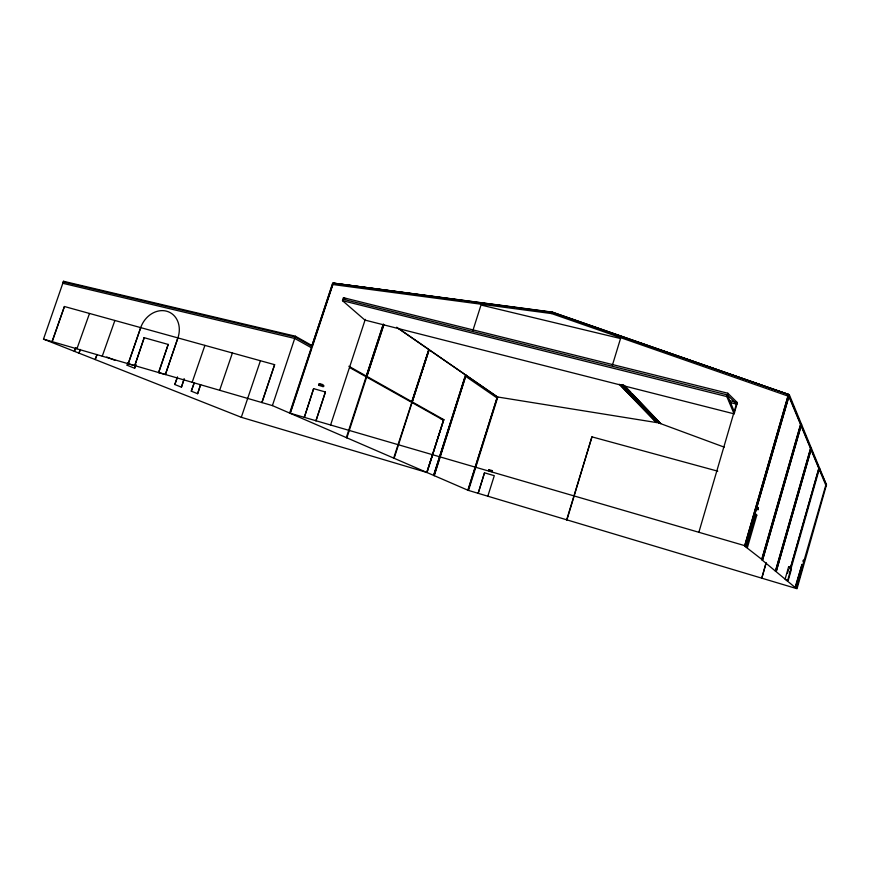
<?xml version="1.0" encoding="UTF-8"?>
<svg xmlns="http://www.w3.org/2000/svg" width="870" height="870" viewBox="0 0 870 870"><rect width="100%" height="100%" fill="white"/><g stroke="black" fill="none" stroke-linecap="round" stroke-linejoin="round"><path stroke-width="1.3" d="M757.074 508.928L757.9 507.438L758.064 509.657L757.085 508.983L758.02 509.711M757.422 509.07L757.9 507.438M757.563 507.34L757.726 509.559M803.423 561.748L803.478 560.291M488.983 469.735L488.559 470.485M261.99 402.582L274.626 364.671L64.413 306.512L52.037 341.595L272.408 405.605L468.049 490.288L497.357 396.883L466.081 375.242L465.167 376.014L465.504 374.926L497.325 396.937L656.458 422.548L621.147 385.921M621.909 384.834L658.633 422.907L656.502 422.341M734.073 413.848L726.841 396.579L727.831 393.229L343.465 297.703L342.497 300.672L364.867 320.062L734.073 413.848L737.368 402.614L727.831 393.229M698.871 532.255L736.879 402.484M791.439 569.143L788.677 566.609L785.099 579.126L788.242 580.366L791.439 569.143L790.895 568.61M787.459 573.373L788.524 569.632M790.134 568.893L818.92 467.951L811.253 449.485M790.243 569.002L818.996 468.147L819.638 468.31M786.817 580.54L787.557 580.823L819.551 468.114L818.92 467.951M796.409 588.327L795.093 587.424L801.977 564.543L802.89 565.543L796.409 588.327L802.531 565.446L801.629 564.445M795.452 587.522L801.977 564.543M497.357 396.883L467.853 490.234L797.029 588.718L826.467 484.884L818.996 468.147M766.133 562.553L761.772 578.202L765.872 563.945M795.093 587.424L775.551 571.188L810.742 448.257L811.438 448.431L776.247 571.394L775.42 571.079L810.644 448.017L800.791 424.245L801.553 424.44L762.566 559.997L744.535 545.979L745.546 546.273L789.373 394.904L788.535 394.697L800.672 423.962L761.641 559.638M800.411 425.55L761.805 559.769L775.42 571.079M556.332 314.037L789.307 394.73L745.677 545.925L289.688 413.087L332.688 283.044L552.102 312.091L788.481 394.436L744.731 545.599L745.546 546.273M744.774 545.631L788.481 394.436M746.351 547.48L755.791 514.855L756.791 515.138L747.352 547.774M612.328 365.443L620.527 338.539L481.001 305.033L472.878 330.578M566.674 519.803L591.948 436.86L717.761 471.181M566.914 519.912L591.948 436.86M733.584 413.718L734.563 412.26L727.353 394.926L343.019 299.215M311.329 347.717L294.615 338.376L295.071 336.918L312.091 346.478M63.26 281.956L295.202 336.994L294.756 338.452L62.814 283.294L63.499 281.282L295.343 336.201L294.615 338.376M332.884 284.533L551.645 313.591L552.102 312.091L555.049 313.591M468.506 490.452L497.814 397.014M484.503 472.812L478.163 493.333L484.503 472.812L494.29 475.683L487.809 496.215M426.778 472.443L443.776 419.666L426.985 472.508L241.294 417.296L43.5 339.126L62.814 283.294M426.865 472.475L443.646 419.655L441.025 418.992M464.754 377.308L433.651 475.422L465.711 374.981L428.986 349.664L394.143 458.316M434.054 475.596L465.124 377.558M434.26 475.651L466.081 375.242M393.675 458.109L428.616 350.838M396.676 327.207L428.779 349.425L411.76 401.722M429.214 349.729L412.217 401.973M346.325 437.61L383.213 324.216M383.452 324.26L366.313 376.144M346.88 437.849L383.724 324.564M383.964 324.619L366.846 376.449M365.28 319.355L330.6 424.995M325.423 391.989L315.973 420.754L325.423 391.989L313.624 388.651L304.326 417.361L313.624 388.651M290.449 411.945L310.818 350.327M332.536 284.653L312.33 345.771L295.311 336.19M272.408 405.605L295.202 336.994M241.294 417.296L260.424 360.745M261.848 402.516L274.626 364.671M219.653 390.26L232.399 352.992M192.183 382.289L204.896 345.39M200.676 384.714L197.631 393.708L191.291 391.174L194.151 382.746M194.347 382.811L191.291 391.174M200.481 384.66L197.631 393.708M158.721 372.588L168.193 344.411L158.558 372.523L165.376 374.524L177.904 337.919A22.946 19.173 -62.7 0 0 166.714 311.221A22.946 19.173 -62.7 0 0 140.701 327.631L128.227 363.736L134.752 365.628L144.192 337.701L134.752 365.628M183.929 379.853L181.438 387.172L174.805 384.518L177.328 377.134M177.523 377.188L174.805 384.518M184.146 378.57L181.438 387.172M135.894 364.628L134.643 368.26L127.15 365.259L127.999 362.812M128.205 362.877L127.15 365.259M135.687 364.573L134.643 368.26M96.94 354.503L95.167 359.571L97.146 354.568M102.258 356.178L114.873 320.497M75.668 347.598L74.352 351.349L75.886 347.663M76.919 348.816L89.501 313.483M80.236 349.468L78.942 353.155L80.453 349.533M43.5 339.126L52.211 341.66L64.413 306.512M62.966 283.37L63.434 282.032M724.231 447.147L660.678 423.657L632.631 394.11M658.633 422.907L621.952 384.594M803.238 561.629L803.249 560.226M492.366 471.333L492.213 470.616L488.918 469.702M488.864 470.735L491.974 471.638L492.322 470.692M318.724 384.431L318.605 384.997M323.488 386.323C325.021 384.486 317.887 382.593 318.659 385.171M318.714 384.214L319.344 384.062M323.466 386.508L322.803 386.53L323.618 386.389M290.319 413.272L333.351 283.131L549.274 311.906M333.471 283.218L462.111 300.498M464.797 300.857L468.81 301.401M471.496 301.76L475.509 302.303M478.195 302.662L488.918 304.098M491.594 304.456L500.979 305.718M503.654 306.077L507.678 306.621M511.69 307.164L514.377 307.523M517.052 307.882L521.076 308.426M523.751 308.785L527.775 309.318M530.45 309.687L534.474 310.22M537.149 310.579L539.835 310.938M543.859 311.482L546.534 311.841M342.497 300.672L726.841 396.579M728.973 400.504L737.368 402.614M729.832 402.451L736.912 404.235L727.353 394.926M800.672 423.962L801.433 424.147L762.566 559.997M810.644 448.017L811.34 448.191L776.247 571.394M312.004 345.586L333.003 283.261M319.518 384.083L323.857 385.867M318.627 385.258L322.933 386.595M144.192 337.701L168.356 344.487M115.199 360.43L106.771 357.026M785.675 579.605L788.242 580.366M788.514 394.512L552.102 312.091M551.645 313.591L788.013 396.067M658.71 422.7L660.765 423.451M128.227 363.736L140.701 327.631M165.376 374.524L177.904 337.919M63.499 281.282L65.957 282.445M343.465 297.703L345.814 298.888M349.664 367.564L443.472 420.21M348.848 366.248L443.776 419.666M466.657 377.036L496.846 397.84M398.667 328.686L464.406 374.165M796.061 588.218L825.924 484.731L826.5 484.971L789.307 394.73M789.481 574.037L790.286 571.22M788.677 566.609L789.231 567.142M619.233 384.257L656.458 422.548M625.128 386.28L630.761 392.152M623.159 384.562L660.678 423.657M755.095 513.267L756.791 515.138M788.905 396.524L826.152 486.004M552.33 312.319L550.275 312.036L552.341 312.319"/></g></svg>
